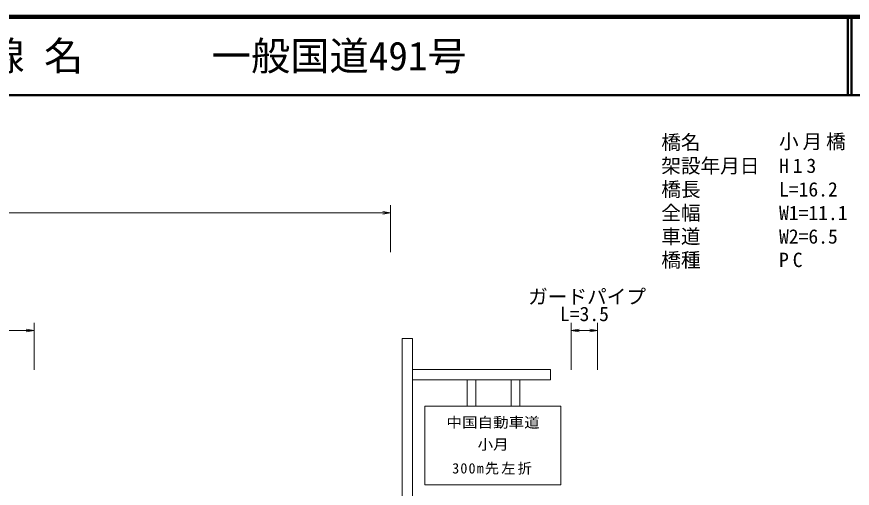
# Model space of a CAD drawing. Units: millimetres, scale not verified. Extents: x 40000 to 680000, y 20000 to 380000.
# Drawn here: x 191896 to 298331, y 319907 to 380000 of the extents above; entities that cross this region are included whole.
import ezdxf
from ezdxf.enums import TextEntityAlignment as Align

# ---------------------------------------------------------------- set-up
doc = ezdxf.new("R2010")
doc.units = ezdxf.units.MM
doc.header["$LTSCALE"] = 1000
for name, color, linetype, lineweight in [('M-STR-HTXT', 7, 'Continuous', 13), ('M-STR-STRC', 7, 'Continuous', 13), ('M-TTL', 2, 'Continuous', 140), ('M-TTL-LINE', 7, 'Continuous', 50)]:
    doc.layers.add(name, color=color, linetype=linetype, lineweight=lineweight)
doc.layers.add('M-TTL-TXT', color=7, linetype='Continuous')
doc.styles.add('ＭＳ ゴシック', font='')
doc.styles.get('ＭＳ ゴシック').set_extended_font_data('MS Gothic')

# ---------------------------------------------------------------- blocks, each defined once
blk = doc.blocks.new('open_arrow')
at = {"color": 0, "linetype": 'Continuous', "lineweight": -2}
blk.add_lwpolyline([(7.5, 1.25), (0, 0), (7.5, -1.25)], dxfattribs=at)

msp = doc.modelspace()

# ---------------------------------------------------------------- linework, layer by layer
at = {"layer": 'M-STR-HTXT'}
for p, q in [((239522, 350000), (239522, 356000)), ((135690, 355000), (239522, 355000)), ((194099, 335000), (194099, 341000)), ((262534, 335000), (262534, 341000)), ((265894, 335000), (265894, 341000)), ((163474, 340000), (194099, 340000)), ((262534, 340000), (265894, 340000))]:
    msp.add_line(p, q, dxfattribs=at)
at = {"layer": 'M-STR-STRC'}
for p, q in [((240977, 338985), (242321, 338985)), ((240977, 338985), (240977, 315130)), ((242321, 338985), (242321, 315130)), ((259910, 335065), (242321, 335065)), ((242321, 335065), (245681, 335065)), ((259910, 335065), (259910, 333721)), ((259910, 333721), (242401, 333721)), ((249270, 330361), (249270, 333721)), ((250390, 333721), (250390, 330361)), ((254870, 330361), (254870, 333721)), ((255990, 333721), (255990, 330361)), ((243889, 330361), (243889, 320361)), ((243889, 330361), (261185, 330361)), ((261185, 330361), (261185, 320361)), ((243889, 320361), (261185, 320361))]:
    msp.add_line(p, q, dxfattribs=at)
at = {"layer": 'M-TTL'}
msp.add_line((680000, 380000), (40000, 380000), dxfattribs=at)
at = {"layer": 'M-TTL-LINE'}
for p, q in [((297750, 380000), (297750, 370000)), ((298250, 380000), (298250, 370000)), ((40000, 370000), (680000, 370000))]:
    msp.add_line(p, q, dxfattribs=at)

# ---------------------------------------------------------------- block references
at = {"layer": 'M-STR-HTXT', "xscale": 133, "yscale": 133, "rotation": 180}
for p in [(239522, 355000), (194099, 340000), (265894, 340000)]:
    msp.add_blockref('open_arrow', p, dxfattribs=at)
at = {"layer": 'M-STR-HTXT', "xscale": 133, "yscale": 133}
msp.add_blockref('open_arrow', (262534, 340000), dxfattribs=at)

# ---------------------------------------------------------------- texts
at = {"layer": 'M-STR-HTXT', "style": 'ＭＳ ゴシック'}
for s, p in [('橋名', (274000, 364000)), ('架設年月日', (274000, 361000)), ('橋長', (274000, 358000)), ('L=16.2', (289000, 358000)), ('全幅', (274000, 355000)), ('W1=11.1', (289000, 355000)), ('車道', (274000, 352000)), ('W2=6.5', (289000, 352000)), ('橋種', (274000, 349000))]:
    msp.add_text(s, height=1833, dxfattribs=at).set_placement(p, align=Align.MIDDLE_LEFT)
msp.add_text('ガードパイプ', height=1833, dxfattribs=at).set_placement((257048, 342859), align=Align.BOTTOM_LEFT)
msp.add_text('L=3.5', height=1833, dxfattribs=at).set_placement((264214, 340659), align=Align.BOTTOM_CENTER)
at = {"layer": 'M-STR-HTXT', "char_height": 1833, "attachment_point": 4, "style": 'ＭＳ ゴシック'}
for s, insert in [('\\T1.2;小月橋', (289000, 364000)), ('\\T1.4;H13', (289000, 361000)), ('\\T1.4;PC', (289000, 349000))]:
    msp.add_mtext(s, dxfattribs=dict(at, insert=insert))
at = {"layer": 'M-STR-STRC', "style": 'ＭＳ ゴシック', "width": 1.1}
for s, p in [('中国自動車道', (252579, 327240)), ('小月', (252579, 324440))]:
    msp.add_text(s, height=1320, dxfattribs=at).set_placement(p, align=Align.BOTTOM_CENTER)
at = {"layer": 'M-STR-STRC', "insert": (252579, 321640), "char_height": 1320, "attachment_point": 8, "style": 'ＭＳ ゴシック'}
msp.add_mtext('\\T1.16;300m先左折', dxfattribs=at)
at = {"layer": 'M-TTL-TXT', "style": 'ＭＳ ゴシック'}
for s, p in [('路 線 名', (180380, 375000)), ('一般国道491号', (216734, 375000))]:
    msp.add_text(s, height=3666, dxfattribs=at).set_placement(p, align=Align.MIDDLE_LEFT)

doc.saveas('drawing.dxf')
